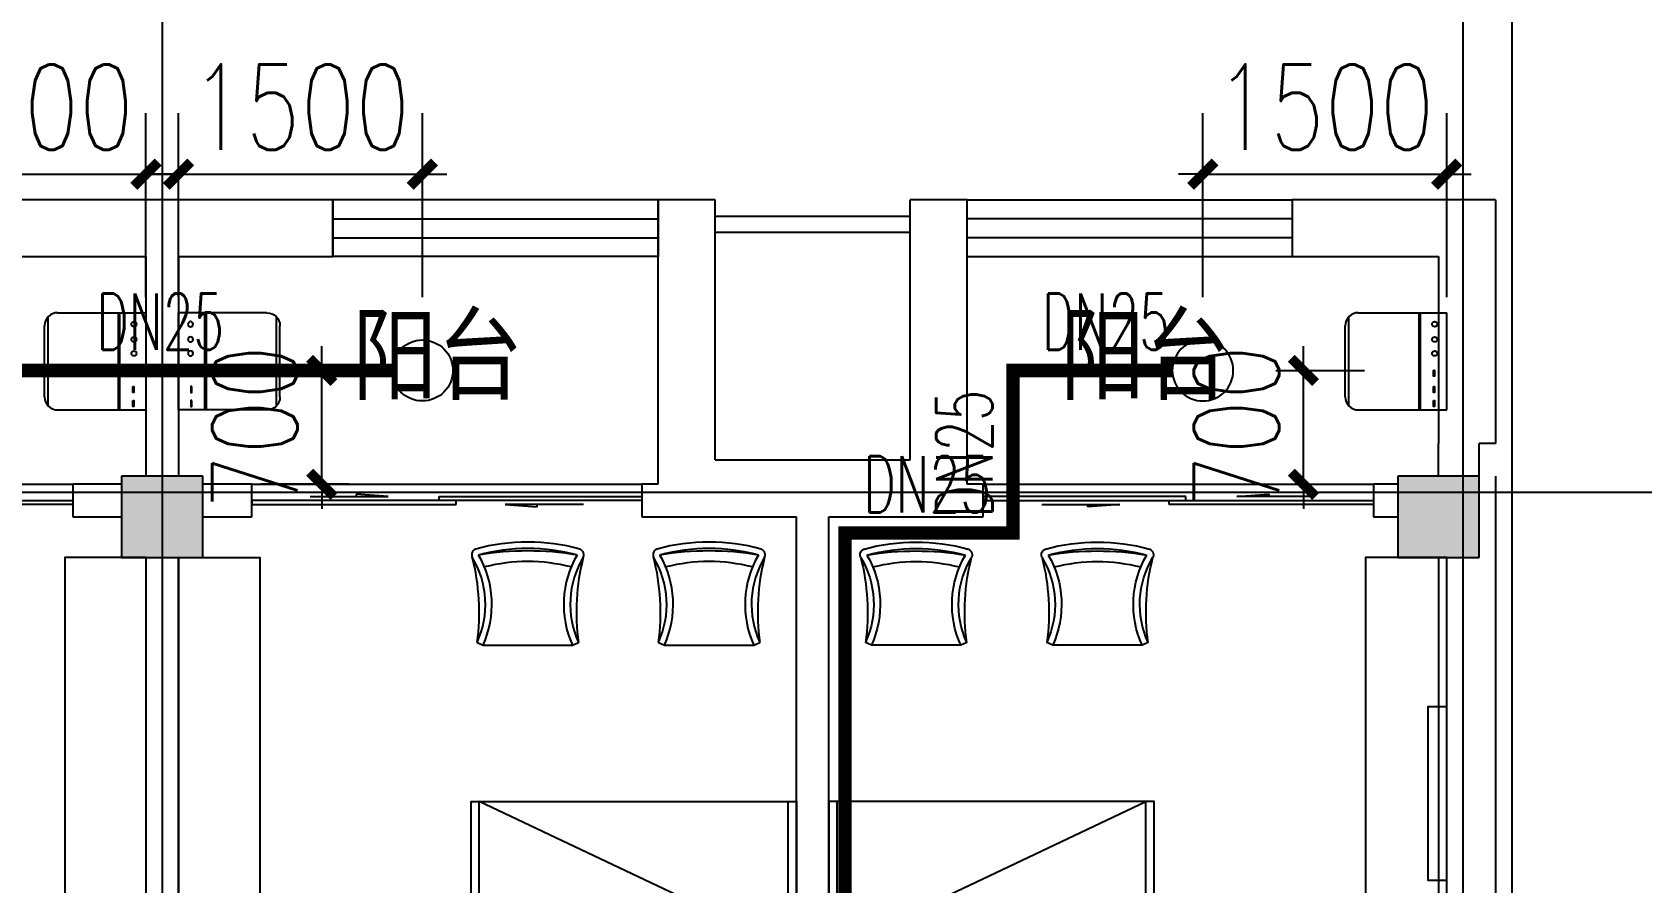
# Model space of a CAD drawing. Extents: x 0 to 2838408, y -923048 to 203859.
# Drawn here: x 2720463 to 2730363, y -612942 to -607711 of the extents above; entities that cross this region are included whole.
import ezdxf

# ---------------------------------------------------------------- set-up
doc = ezdxf.new("R2010")
doc.units = 0
doc.header["$LTSCALE"] = 1000
for name, color, linetype in [('A-Fixt', 81, 'Continuous'), ('COLUMN', 9, 'Continuous'), ('DOTE', 8, 'Continuous'), ('E2-栏杆', 92, 'Continuous'), ('EQUIP_喷头', 7, 'Continuous'), ('PIPE-喷淋', 6, 'Continuous'), ('PUB_HATCH', 8, 'Continuous'), ('PUB_TEXT', 7, 'Continuous'), ('TEXT_喷淋', 7, 'Continuous'), ('TWT_DIM', 3, 'Continuous'), ('WALL', 9, 'Continuous'), ('WINDOW', 4, 'Continuous'), ('XREF', 8, 'Continuous'), ('配景', 3, 'Continuous')]:
    doc.layers.add(name, color=color, linetype=linetype)
doc.styles.add('_TCH_DIM_T3', font='SIMPLEX', dxfattribs={"width": 0.75, "bigfont": 'HZTXT'})
doc.styles.add('_TWT_PIPEDN', font='SIMPLEX', dxfattribs={"width": 0.8, "height": 2.3, "bigfont": 'HZTXT'})
doc.styles.get("Standard").update_dxf_attribs({"font": 'geniso.shx', "bigfont": 'hztxt.shx'})
doc.dimstyles.new('_TWT_ARCH&&150', dxfattribs={"dimtxt": 525, "dimasz": 150, "dimexe": 375, "dimexo": 450, "dimgap": 150, "dimtad": 1, "dimdec": 0, "dimzin": 0, "dimdsep": 46, "dimtxsty": '_TCH_DIM_T3', "dimblk": 'ARCHTICK', "dimcen": 0.09, "dimclrt": 7, "dimazin": 2, "dimtfac": 1, "dimtdec": 0, "dimtix": 1, "dimtmove": 2, "dimatfit": 3, "dimfxl": 1, "dimtolj": 1, "dimtzin": 0, "dimarcsym": 0})

# ---------------------------------------------------------------- blocks, each defined once
blk = doc.blocks.new('A$C61295E98')
at = {"color": 3}
for p, q in [((544, 597.9), (0, 597.9)), ((0, 597.9), (0, 0)), ((161.4, 597.9), (161.4, 0)), ((170.4, 0.2), (170.4, 597.6)), ((602.7, 572.2), (602.7, 25.6)), ((624, 517.9), (624, 80)), ((544, 0), (0, 0))]:
    blk.add_line(p, q, dxfattribs=at)
for points in [[(81.8, 540.3), (75.3, 540.3), (75.3, 576.8), (81.8, 576.8)], [(81.8, 453.1), (75.3, 453.1), (75.3, 489.6), (81.8, 489.6)], [(81.8, 352.9), (75.3, 352.9), (75.3, 389.4), (81.8, 389.4)]]:
    blk.add_lwpolyline(points, close=True, dxfattribs=at)
for centre in [(74, 250.1), (74, 164.2), (74, 70.5)]:
    blk.add_circle(centre, 15.7, dxfattribs=at)
for centre, start, end in [((544, 517.9), 360, 90), ((544, 80), 270, 0)]:
    blk.add_arc(centre, 80, start, end, dxfattribs=at)
blk = doc.blocks.new('单人床')
at = {"layer": 'A-Fixt'}
for p, q in [((47773.8, 13973.4), (48673.8, 13973.4)), ((47773.8, 12073.4), (48673.8, 13973.4)), ((47773.8, 12073.4), (48673.8, 12073.4))]:
    blk.add_line(p, q, dxfattribs=at)
blk.add_lwpolyline([(47773.8, 14023.4), (48673.8, 14023.4), (48673.8, 12023.4), (47773.8, 12023.4), (47773.8, 14023.4)], dxfattribs=at)
blk = doc.blocks.new('CH_AP01')
for p, q in [((-311.4, 16.6), (-275, 0)), ((-275, 0), (275, 0)), ((275, 0), (311.4, 16.6))]:
    blk.add_line(p, q)
for centre, radius, start, end in [((0, -578.9), 1212.6, 74.71041, 105.28959), ((-306.8, 555.3), 37.8, 100.18588, 202.83587), ((-1658.4, 201.9), 1359.7, 352.16586, 14.42826), ((-823.7, 250), 562.9, 335.50378, 31.09034), ((0, -578.9), 1172.6, 75.02868, 104.97132), ((0, -1278.1), 1856.9, 80.61099, 99.38901), ((-823.7, 250), 602.9, 335.50378, 30.26909), ((0, -578.9), 1092.6, 75.87672, 104.12328), ((823.7, 250), 602.9, 149.73091, 204.49622), ((823.7, 250), 562.9, 148.90966, 204.49622), ((1658.4, 201.9), 1359.7, 165.57174, 187.83414), ((306.8, 555.3), 37.8, 337.16413, 79.81412)]:
    blk.add_arc(centre, radius, start, end)
blk = doc.blocks.new('宿舍')
at = {"layer": 'A-Fixt'}
for p, q in [((47853.8, 13801.7), (48353.8, 15701.7)), ((48353.8, 13801.7), (47853.8, 15701.7)), ((47853.8, 13801.7), (48353.8, 13801.7))]:
    blk.add_line(p, q, dxfattribs=at)
for points in [[(47853.8, 8601.7), (48353.8, 8601.7), (48353.8, 15701.7), (47853.8, 15701.7)], [(47853.8, 10676.1), (47970.5, 10676.1), (47970.5, 11742.6), (47853.8, 11742.6)]]:
    blk.add_lwpolyline(points, close=True, dxfattribs=at)
at = {"xscale": -1, "rotation": 90}
for p in [(63677.2, 60475.5), (63677.2, 58775.5)]:
    blk.add_blockref('单人床', p, dxfattribs=at)
at = {"layer": 'A-Fixt', "xscale": -1, "rotation": 180}
for p in [(50002, 9140.5), (51117.2, 9140.5)]:
    blk.add_blockref('CH_AP01', p, dxfattribs=at)
at = {"layer": '配景', "color": 252}
blk.add_blockref('A$C61295E98', (47853.8, 7096.6), dxfattribs=at)
blk = doc.blocks.new('$WINLIB2D$00000001')
at = {"color": 0}
for points in [[(-0.5, 0.5), (-0.5, -0.5)], [(-0.5, 0.5), (0.5, 0.5)], [(0.5, -0.5), (0.5, 0.5)], [(0.5, 0.1667), (-0.5, 0.1667)], [(0.5, -0.1667), (-0.5, -0.1667)], [(-0.5, -0.5), (0.5, -0.5)]]:
    blk.add_lwpolyline(points, dxfattribs=at)
blk = doc.blocks.new('$DorLib2D$00000131')
at = {"color": 0, "linetype": 'Continuous'}
for p, q in [((0.15, 0.125), (0.2319, 0.1973)), ((0.2319, 0.1973), (0.2319, 0.125)), ((-0.5, 0.125), (-0.5, 0)), ((0.0192, 0.125), (-0.5, 0.125)), ((0.0192, 0), (0.0192, 0.125)), ((0.35, 0.125), (0.15, 0.125)), ((-0.5, 0), (0.0192, 0)), ((-0.024, 0), (0.5, 0)), ((-0.024, -0.125), (-0.024, 0)), ((0.5, 0), (0.5, -0.125)), ((-0.35, -0.125), (-0.15, -0.125)), ((-0.2319, -0.1973), (-0.2319, -0.125)), ((-0.15, -0.125), (-0.2319, -0.1973)), ((0.5, -0.125), (-0.024, -0.125))]:
    blk.add_line(p, q, dxfattribs=at)
blk = doc.blocks.new('4F1')
at = {"layer": 'PUB_HATCH'}
for points in [[(2385466.7, -610441.3), (2384966.7, -610441.3), (2384966.7, -610941.3), (2385466.7, -610941.3)], [(2393316.7, -610441.3), (2392816.7, -610441.3), (2392816.7, -610941.3), (2393316.7, -610941.3)]]:
    blk.add_hatch(color=256, dxfattribs=at).paths.add_polyline_path(points)
at = {"layer": 'A-Fixt'}
blk.add_lwpolyline([(2393116.7, -611860.1), (2393000.1, -611860.1), (2393000.1, -612926.6), (2393116.7, -612926.6)], close=True, dxfattribs=at)
at = {"layer": 'COLUMN'}
for p, q in [((2385466.7, -610441.3), (2384966.7, -610441.3)), ((2384966.7, -610441.3), (2384966.7, -610941.3)), ((2385466.7, -610941.3), (2385466.7, -610441.3)), ((2393316.7, -610441.3), (2392816.7, -610441.3)), ((2392816.7, -610441.3), (2392816.7, -610941.3)), ((2393316.7, -610941.3), (2393316.7, -610441.3)), ((2384966.7, -610941.3), (2385466.7, -610941.3)), ((2392816.7, -610941.3), (2393316.7, -610941.3))]:
    blk.add_line(p, q, dxfattribs=at)
at = {"layer": 'DOTE'}
for p, q in [((2385216.7, -606941.3), (2385216.7, -690141.3)), ((2393216.7, -606941.3), (2393216.7, -690141.3)), ((2393516.7, -606941.3), (2393516.7, -690141.3)), ((2453916.7, -610541.3), (2343216.7, -610541.3)), ((2453916.7, -610541.3), (2343216.7, -610541.3))]:
    blk.add_line(p, q, dxfattribs=at)
at = {"layer": 'E2-栏杆'}
for points in [[(2388616.7, -608841.3), (2389816.7, -608841.3)], [(2388616.7, -608941.3), (2389816.7, -608941.3)]]:
    blk.add_lwpolyline(points, dxfattribs=at)
at = {"layer": 'WALL'}
for p, q in [((2385216.7, -608741.3), (2384166.7, -608741.3)), ((2386266.7, -608741.3), (2385216.7, -608741.3)), ((2386266.7, -609091.3), (2386266.7, -608741.3)), ((2388616.7, -608741.3), (2388266.7, -608741.3)), ((2388266.7, -608741.3), (2388266.7, -609091.3)), ((2388616.7, -610341.3), (2388616.7, -608741.3)), ((2390166.7, -608741.3), (2389816.7, -608741.3)), ((2389816.7, -610341.3), (2389816.7, -608741.3)), ((2390166.7, -609091.3), (2390166.7, -608741.3)), ((2393416.7, -608741.3), (2392166.7, -608741.3)), ((2392166.7, -608741.3), (2392166.7, -609091.3)), ((2393416.7, -608741.3), (2393416.7, -610241.3)), ((2384166.7, -609091.3), (2385116.7, -609091.3)), ((2385116.7, -609091.3), (2385116.7, -610441.3)), ((2385316.7, -609091.3), (2386266.7, -609091.3)), ((2385316.7, -609091.3), (2385316.7, -610441.3)), ((2388266.7, -610491.3), (2388266.7, -609091.3)), ((2390166.7, -610491.3), (2390166.7, -609091.3)), ((2392166.7, -609091.3), (2393066.7, -609091.3)), ((2393066.7, -609091.3), (2393066.7, -610241.3)), ((2393066.7, -610441.3), (2393066.7, -610241.3)), ((2393316.7, -610441.3), (2393316.7, -610241.3)), ((2393416.7, -610241.3), (2393316.7, -610241.3)), ((2388616.7, -610341.3), (2389216.7, -610341.3)), ((2389216.7, -610341.3), (2389816.7, -610341.3)), ((2384966.7, -610491.3), (2384666.7, -610491.3)), ((2384666.7, -610491.3), (2384666.7, -610691.3)), ((2385766.7, -610491.3), (2385466.7, -610491.3)), ((2385766.7, -610691.3), (2385766.7, -610491.3)), ((2388266.7, -610491.3), (2388166.7, -610491.3)), ((2388166.7, -610491.3), (2388166.7, -610691.3)), ((2390266.7, -610491.3), (2390166.7, -610491.3)), ((2390266.7, -610691.3), (2390266.7, -610491.3)), ((2392816.7, -610491.3), (2392666.7, -610491.3)), ((2392666.7, -610491.3), (2392666.7, -610691.3)), ((2393416.7, -610441.3), (2393416.7, -613041.3)), ((2384666.7, -610691.3), (2384966.7, -610691.3)), ((2385466.7, -610691.3), (2385766.7, -610691.3)), ((2388166.7, -610691.3), (2388516.7, -610691.3)), ((2388516.7, -610691.3), (2389116.7, -610691.3)), ((2389116.7, -615641.3), (2389116.7, -610691.3)), ((2389316.7, -610691.3), (2389916.7, -610691.3)), ((2389316.7, -615641.3), (2389316.7, -610691.3)), ((2389916.7, -610691.3), (2390266.7, -610691.3)), ((2392666.7, -610691.3), (2392816.7, -610691.3)), ((2385116.7, -610941.3), (2385116.7, -615641.3)), ((2385316.7, -610941.3), (2385316.7, -615641.3)), ((2393066.7, -610941.3), (2393066.7, -613041.3))]:
    blk.add_line(p, q, dxfattribs=at)
at = {"layer": 'WINDOW'}
for p, q in [((2382266.7, -610491.3), (2384666.7, -610491.3)), ((2385766.7, -610491.3), (2388166.7, -610491.3)), ((2390266.7, -610491.3), (2392666.7, -610491.3))]:
    blk.add_line(p, q, dxfattribs=at)
at = {"rotation": 180}
for p in [(2432970.6, -602339.6), (2440970.6, -602339.6)]:
    blk.add_blockref('宿舍', p, dxfattribs=at)
at = {"xscale": -1, "rotation": 180}
blk.add_blockref('宿舍', (2337462.9, -602339.6), dxfattribs=at)
at = {"layer": 'WINDOW'}
for name, p, xscale, yscale, zscale in [('$WINLIB2D$00000001', (2387266.7, -608916.3), -2000, -350, -2000), ('$WINLIB2D$00000001', (2391166.7, -608916.3), 2000, -350, 2000), ('$DorLib2D$00000131', (2383466.7, -610591.3), 2400, 200, 2400), ('$DorLib2D$00000131', (2386966.7, -610591.3), -2400, 200, -2400), ('$DorLib2D$00000131', (2391466.7, -610591.3), 2400, 200, 2400)]:
    blk.add_blockref(name, p, dxfattribs=dict(at, xscale=xscale, yscale=yscale, zscale=zscale))
at = {"layer": '配景', "color": 252, "rotation": 180}
blk.add_blockref('A$C61295E98', (2393116.7, -609436.2), dxfattribs=at)
at = {"layer": 'PUB_TEXT'}
for p in [(2386384.5, -609973.2), (2390737.8, -609973.2)]:
    blk.add_text('阳台', height=525, dxfattribs=at).set_placement(p)
blk = doc.blocks.new('_ArchTick')
at = {"color": 0, "linetype": 'ByBlock', "const_width": 0.4}
blk.add_lwpolyline([(-0.5, -0.5), (0.5, 0.5)], dxfattribs=at)
blk = doc.blocks.new('*D2904')
at = {"layer": 'Defpoints', "color": 0, "linetype": 'ByBlock', "transparency": 16777216}
for p in [(2722862.5, -608583.9), (2721362.5, -609791.3), (2722862.5, -609791.3)]:
    blk.add_point(p, dxfattribs=at)
at = {"layer": 'TWT_DIM', "color": 0, "linetype": 'ByBlock', "lineweight": -2, "transparency": 16777216}
for p, q in [((2721362.5, -609341.3), (2721362.5, -608208.9)), ((2722862.5, -609341.3), (2722862.5, -608208.9)), ((2721362.5, -608583.9), (2721212.5, -608583.9)), ((2721362.5, -608583.9), (2722862.5, -608583.9)), ((2722862.5, -608583.9), (2723012.5, -608583.9))]:
    blk.add_line(p, q, dxfattribs=at)
at = {"layer": 'TWT_DIM', "color": 0, "linetype": 'ByBlock', "lineweight": -2, "transparency": 16777216, "xscale": 150, "yscale": 150, "zscale": 150}
blk.add_blockref('_ArchTick', (2721362.5, -608583.9), dxfattribs=at)
at = {"layer": 'TWT_DIM', "color": 0, "linetype": 'ByBlock', "lineweight": -2, "transparency": 16777216, "xscale": 150, "yscale": 150, "zscale": 150, "rotation": 180}
blk.add_blockref('_ArchTick', (2722862.5, -608583.9), dxfattribs=at)
at = {"layer": 'TWT_DIM', "color": 7, "linetype": 'ByBlock', "transparency": 16777216, "insert": (2722112.5, -608171.4), "char_height": 525, "attachment_point": 5, "style": '_TCH_DIM_T3'}
blk.add_mtext('\\A1;1500', dxfattribs=at)
blk = doc.blocks.new('*D2905')
at = {"layer": 'Defpoints', "color": 0, "linetype": 'ByBlock', "transparency": 16777216}
for p in [(2722243.5, -609791.3), (2722862.5, -609791.3), (2722862.5, -610491.3)]:
    blk.add_point(p, dxfattribs=at)
at = {"layer": 'TWT_DIM', "color": 0, "linetype": 'ByBlock', "lineweight": -2, "transparency": 16777216}
for p, q in [((2722243.5, -609791.3), (2722243.5, -609641.3)), ((2722412.5, -609791.3), (2721868.5, -609791.3)), ((2722243.5, -610491.3), (2722243.5, -609791.3)), ((2722412.5, -610491.3), (2721868.5, -610491.3)), ((2722243.5, -610491.3), (2722243.5, -610641.3))]:
    blk.add_line(p, q, dxfattribs=at)
at = {"layer": 'TWT_DIM', "color": 0, "linetype": 'ByBlock', "lineweight": -2, "transparency": 16777216, "xscale": 150, "yscale": 150, "zscale": 150}
for p, rotation in [((2722243.5, -609791.3), 270), ((2722243.5, -610491.3), 90)]:
    blk.add_blockref('_ArchTick', p, dxfattribs=dict(at, rotation=rotation))
at = {"layer": 'TWT_DIM', "color": 7, "linetype": 'ByBlock', "transparency": 16777216, "insert": (2721831, -610141.3), "char_height": 525, "attachment_point": 5, "rotation": 90, "style": '_TCH_DIM_T3'}
blk.add_mtext('\\A1;700', dxfattribs=at)
blk = doc.blocks.new('*D2923')
at = {"layer": 'Defpoints', "color": 0, "linetype": 'ByBlock', "transparency": 16777216}
for p in [(2729162.5, -608583.9), (2727662.5, -609791.3), (2729162.5, -609791.3)]:
    blk.add_point(p, dxfattribs=at)
at = {"layer": 'TWT_DIM', "color": 0, "linetype": 'ByBlock', "lineweight": -2, "transparency": 16777216}
for p, q in [((2727662.5, -609341.3), (2727662.5, -608208.9)), ((2729162.5, -609341.3), (2729162.5, -608208.9)), ((2727662.5, -608583.9), (2727512.5, -608583.9)), ((2727662.5, -608583.9), (2729162.5, -608583.9)), ((2729162.5, -608583.9), (2729312.5, -608583.9))]:
    blk.add_line(p, q, dxfattribs=at)
at = {"layer": 'TWT_DIM', "color": 0, "linetype": 'ByBlock', "lineweight": -2, "transparency": 16777216, "xscale": 150, "yscale": 150, "zscale": 150}
blk.add_blockref('_ArchTick', (2727662.5, -608583.9), dxfattribs=at)
at = {"layer": 'TWT_DIM', "color": 0, "linetype": 'ByBlock', "lineweight": -2, "transparency": 16777216, "xscale": 150, "yscale": 150, "zscale": 150, "rotation": 180}
blk.add_blockref('_ArchTick', (2729162.5, -608583.9), dxfattribs=at)
at = {"layer": 'TWT_DIM', "color": 7, "linetype": 'ByBlock', "transparency": 16777216, "insert": (2728412.5, -608171.4), "char_height": 525, "attachment_point": 5, "style": '_TCH_DIM_T3'}
blk.add_mtext('\\A1;1500', dxfattribs=at)
blk = doc.blocks.new('*D2924')
at = {"layer": 'Defpoints', "color": 0, "linetype": 'ByBlock', "transparency": 16777216}
for p in [(2727662.5, -609791.3), (2728281.5, -609791.3), (2727662.5, -610491.3)]:
    blk.add_point(p, dxfattribs=at)
at = {"layer": 'TWT_DIM', "color": 0, "linetype": 'ByBlock', "lineweight": -2, "transparency": 16777216}
for p, q in [((2728281.5, -609791.3), (2728281.5, -609641.3)), ((2728112.5, -609791.3), (2728656.5, -609791.3)), ((2728281.5, -610491.3), (2728281.5, -609791.3)), ((2728112.5, -610491.3), (2728656.5, -610491.3)), ((2728281.5, -610491.3), (2728281.5, -610641.3))]:
    blk.add_line(p, q, dxfattribs=at)
at = {"layer": 'TWT_DIM', "color": 0, "linetype": 'ByBlock', "lineweight": -2, "transparency": 16777216, "xscale": 150, "yscale": 150, "zscale": 150}
for p, rotation in [((2728281.5, -609791.3), 270), ((2728281.5, -610491.3), 90)]:
    blk.add_blockref('_ArchTick', p, dxfattribs=dict(at, rotation=rotation))
at = {"layer": 'TWT_DIM', "color": 7, "linetype": 'ByBlock', "transparency": 16777216, "insert": (2727869, -610141.3), "char_height": 525, "attachment_point": 5, "rotation": 90, "style": '_TCH_DIM_T3'}
blk.add_mtext('\\A1;700', dxfattribs=at)
blk = doc.blocks.new('*D2933')
at = {"layer": 'Defpoints', "color": 0, "linetype": 'ByBlock', "transparency": 16777216}
for p in [(2721162.5, -608583.9), (2719662.5, -609791.3), (2721162.5, -609791.3)]:
    blk.add_point(p, dxfattribs=at)
at = {"layer": 'TWT_DIM', "color": 0, "linetype": 'ByBlock', "lineweight": -2, "transparency": 16777216}
for p, q in [((2719662.5, -609341.3), (2719662.5, -608208.9)), ((2721162.5, -609341.3), (2721162.5, -608208.9)), ((2719662.5, -608583.9), (2719512.5, -608583.9)), ((2719662.5, -608583.9), (2721162.5, -608583.9)), ((2721162.5, -608583.9), (2721312.5, -608583.9))]:
    blk.add_line(p, q, dxfattribs=at)
at = {"layer": 'TWT_DIM', "color": 0, "linetype": 'ByBlock', "lineweight": -2, "transparency": 16777216, "xscale": 150, "yscale": 150, "zscale": 150}
blk.add_blockref('_ArchTick', (2719662.5, -608583.9), dxfattribs=at)
at = {"layer": 'TWT_DIM', "color": 0, "linetype": 'ByBlock', "lineweight": -2, "transparency": 16777216, "xscale": 150, "yscale": 150, "zscale": 150, "rotation": 180}
blk.add_blockref('_ArchTick', (2721162.5, -608583.9), dxfattribs=at)
at = {"layer": 'TWT_DIM', "color": 7, "linetype": 'ByBlock', "transparency": 16777216, "insert": (2720412.5, -608171.4), "char_height": 525, "attachment_point": 5, "style": '_TCH_DIM_T3'}
blk.add_mtext('\\A1;1500', dxfattribs=at)
blk = doc.blocks.new('*D2934')
at = {"layer": 'Defpoints', "color": 0, "linetype": 'ByBlock', "transparency": 16777216}
for p in [(2719662.5, -609791.3), (2720281.5, -609791.3), (2719662.5, -610491.3)]:
    blk.add_point(p, dxfattribs=at)
at = {"layer": 'TWT_DIM', "color": 0, "linetype": 'ByBlock', "lineweight": -2, "transparency": 16777216}
for p, q in [((2720281.5, -609791.3), (2720281.5, -609641.3)), ((2720112.5, -609791.3), (2720656.5, -609791.3)), ((2720281.5, -610491.3), (2720281.5, -609791.3)), ((2720112.5, -610491.3), (2720656.5, -610491.3)), ((2720281.5, -610491.3), (2720281.5, -610641.3))]:
    blk.add_line(p, q, dxfattribs=at)
at = {"layer": 'TWT_DIM', "color": 0, "linetype": 'ByBlock', "lineweight": -2, "transparency": 16777216, "xscale": 150, "yscale": 150, "zscale": 150}
for p, rotation in [((2720281.5, -609791.3), 270), ((2720281.5, -610491.3), 90)]:
    blk.add_blockref('_ArchTick', p, dxfattribs=dict(at, rotation=rotation))
at = {"layer": 'TWT_DIM', "color": 7, "linetype": 'ByBlock', "transparency": 16777216, "insert": (2719869, -610141.3), "char_height": 525, "attachment_point": 5, "rotation": 90, "style": '_TCH_DIM_T3'}
blk.add_mtext('\\A1;700', dxfattribs=at)
blk = doc.blocks.new('$TwtSys$00000125')
blk.add_circle((0, 0, 0), 1)

msp = doc.modelspace()

# ---------------------------------------------------------------- hatches: boundary and pattern name
at = {"layer": 'PIPE-喷淋', "linetype": 'ByBlock'}
for points in [[(2726495.8, -609791.3), (2726454.5, -609791.3), (2726454.5, -609750)], [(2726495.8, -609791.3), (2726495.8, -609750), (2726454.5, -609750)], [(2725462.5, -610791.3), (2725421.3, -610791.3), (2725421.3, -610750)], [(2725462.5, -610791.3), (2725462.5, -610750), (2725421.3, -610750)], [(2726495.8, -610791.3), (2726537, -610791.3), (2726537, -610832.5)], [(2726495.8, -610791.3), (2726495.8, -610832.5), (2726537, -610832.5)]]:
    msp.add_hatch(color=256, dxfattribs=at).paths.add_polyline_path(points)

# ---------------------------------------------------------------- linework, layer by layer
at = {"layer": 'PIPE-喷淋', "linetype": 'ByBlock', "ltscale": 1.5, "const_width": 82.5}
for points in [[(2719850, -609791.3), (2722675, -609791.3)], [(2726495.8, -610791.3), (2726495.8, -609791.3)], [(2726495.8, -609791.3), (2727475, -609791.3)], [(2725462.5, -615980.8), (2725462.5, -610791.3)], [(2725462.5, -610791.3), (2726495.8, -610791.3)]]:
    msp.add_lwpolyline(points, dxfattribs=at)

# ---------------------------------------------------------------- block references
at = {"layer": 'EQUIP_喷头', "linetype": 'ByBlock', "xscale": 187.5, "yscale": 187.5, "zscale": 187.5}
msp.add_blockref('$TwtSys$00000125', (2722862.5, -609791.3), dxfattribs=at)
at = {"layer": 'EQUIP_喷头', "linetype": 'ByBlock', "xscale": 187.5, "yscale": -187.5, "zscale": 187.5, "rotation": 180}
msp.add_blockref('$TwtSys$00000125', (2727662.5, -609791.3), dxfattribs=at)
at = {"layer": 'XREF'}
msp.add_blockref('4F1', (336045.8, 0), dxfattribs=at)

# ---------------------------------------------------------------- texts
at = {"layer": 'TEXT_喷淋', "color": 251, "linetype": 'ByBlock', "style": '_TWT_PIPEDN', "width": 0.64}
for p in [(2720857.7, -609663.8), (2726674.4, -609663.8), (2725574.4, -610663.8)]:
    msp.add_text('DN25', height=345, dxfattribs=at).set_placement(p)
msp.add_text('DN25', height=345, rotation=90, dxfattribs=at).set_placement((2726368.3, -610696.1))

# ---------------------------------------------------------------- dimensions: what is measured, and where the dimension line sits
at = {"layer": 'TWT_DIM', "linetype": 'ByBlock'}
for p1, p2, distance, picture, middle in [((2719662.5, -609791.3), (2721162.5, -609791.3), 1207.4, '*D2933', (2720412.5, -608171.4)), ((2721362.5, -609791.3), (2722862.5, -609791.3), 1207.4, '*D2904', (2722112.5, -608171.4)), ((2727662.5, -609791.3), (2729162.5, -609791.3), 1207.4, '*D2923', (2728412.5, -608171.4)), ((2719662.5, -610491.3), (2719662.5, -609791.3), -619, '*D2934', (2719869, -610141.3)), ((2722862.5, -610491.3), (2722862.5, -609791.3), 619, '*D2905', (2721831, -610141.3)), ((2727662.5, -610491.3), (2727662.5, -609791.3), -619, '*D2924', (2727869, -610141.3))]:
    dim = msp.add_aligned_dim(p1=p1, p2=p2, distance=distance, dimstyle='_TWT_ARCH&&150', dxfattribs=at)
    dim.commit()
    dim.dimension.update_dxf_attribs({"geometry": picture, "text_midpoint": middle})

doc.saveas('drawing.dxf')
